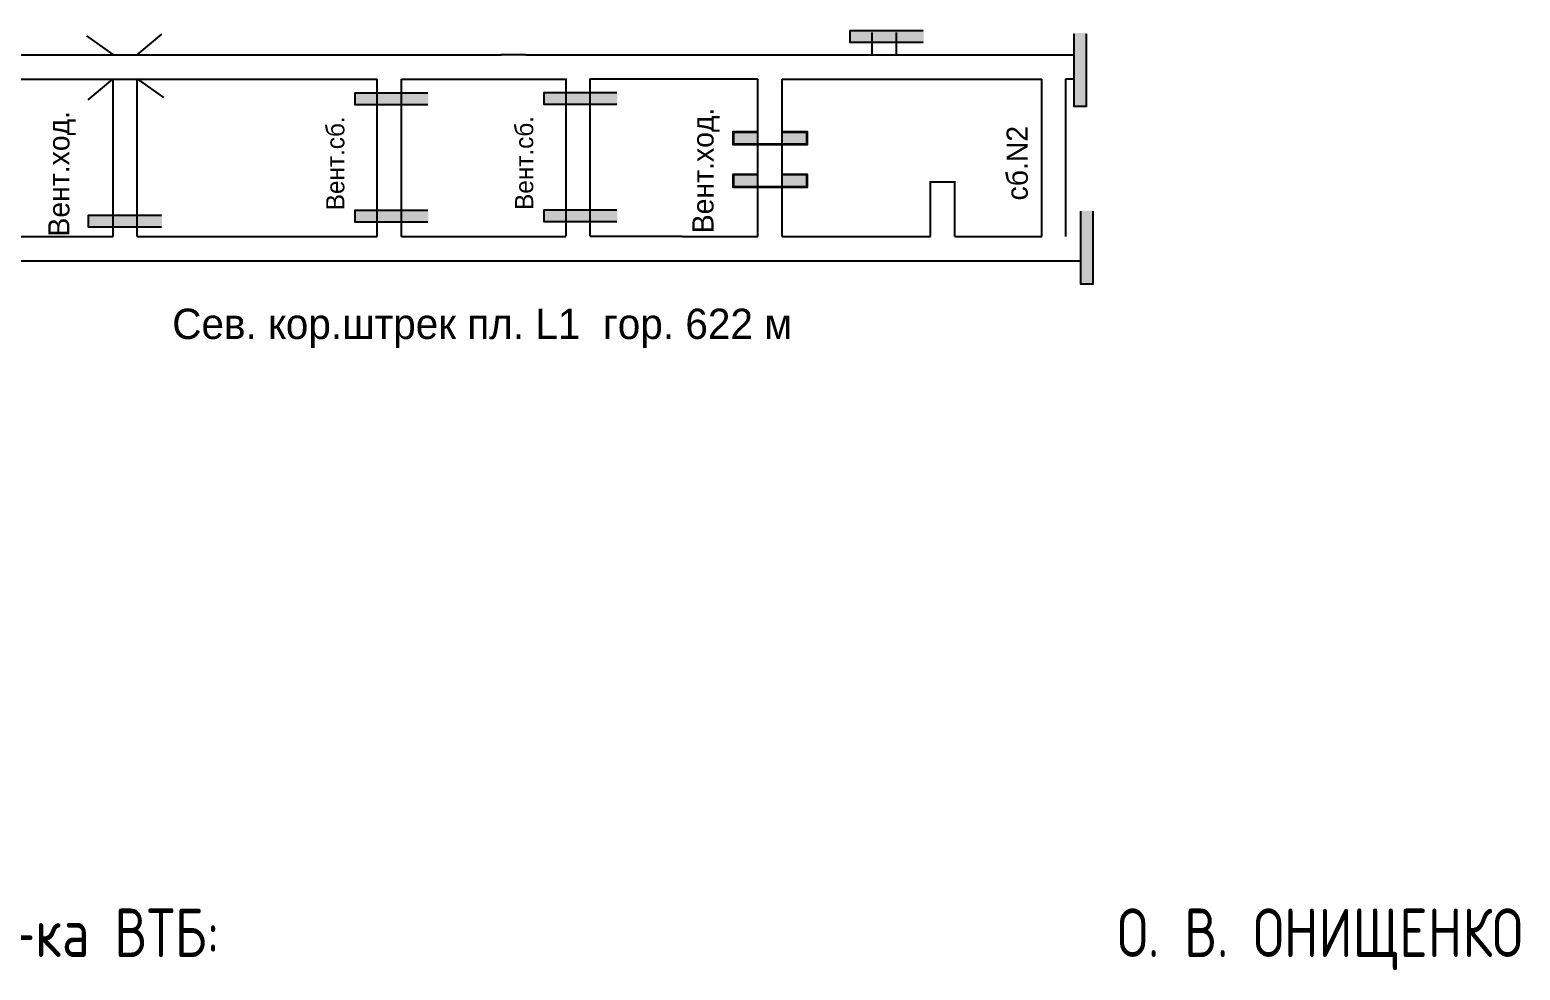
# Model space of a CAD drawing. Header units: millimetres. Extents: x -401 to 222, y -430 to -31.
# Drawn here: x -24 to 221.9, y -424.8 to -269.6 of the extents above; entities that cross this region are included whole.
import ezdxf

# ---------------------------------------------------------------- set-up
doc = ezdxf.new("R2010")
doc.units = ezdxf.units.MM
doc.layers.add('Двери', color=7, linetype='Continuous')
doc.layers.add('Перемычки', color=7, linetype='Continuous')
doc.styles.add('ESKD', font='Eskdwin')

msp = doc.modelspace()

# ---------------------------------------------------------------- hatches: boundary and pattern name
at = {"layer": 'Двери'}
h = msp.add_hatch(color=256, dxfattribs=at)
h.paths.add_polyline_path([(96.14, -286.36), (92.04, -286.36), (92.04, -288.56), (96.14, -288.56), (96.14, -288.46), (92.14, -288.46), (92.14, -286.46), (96.14, -286.46)])
h.paths.add_polyline_path([(100.14, -288.46), (96.14, -288.46), (96.14, -288.56), (100.14, -288.56)])
h.paths.add_polyline_path([(104.24, -286.36), (100.14, -286.36), (100.14, -286.46), (104.14, -286.46), (104.14, -288.46), (100.14, -288.46), (100.14, -288.56), (104.24, -288.56)])
h = msp.add_hatch(color=3, dxfattribs=at)
h.paths.add_polyline_path([(92.14, -286.46), (92.14, -288.46), (96.14, -288.46), (96.14, -286.46)])
h.paths.add_polyline_path([(104.14, -288.46), (104.14, -286.46), (100.14, -286.46), (100.14, -288.46)])
h = msp.add_hatch(color=256, dxfattribs=at)
h.paths.add_polyline_path([(96.14, -293.37), (92.04, -293.37), (92.04, -295.57), (96.14, -295.57), (96.14, -295.47), (92.14, -295.47), (92.14, -293.47), (96.14, -293.47)])
h.paths.add_polyline_path([(100.14, -295.47), (96.14, -295.47), (96.14, -295.57), (100.14, -295.57)])
h.paths.add_polyline_path([(104.24, -293.37), (100.14, -293.37), (100.14, -293.47), (104.14, -293.47), (104.14, -295.47), (100.14, -295.47), (100.14, -295.57), (104.24, -295.57)])
h = msp.add_hatch(color=3, dxfattribs=at)
h.paths.add_polyline_path([(92.14, -293.47), (92.14, -295.47), (96.14, -295.47), (96.14, -293.47)])
h.paths.add_polyline_path([(104.14, -295.47), (104.14, -293.47), (100.14, -293.47), (100.14, -295.47)])
at = {"layer": 'Перемычки'}
h = msp.add_hatch(color=256, dxfattribs=at)
h.paths.add_polyline_path([(111.28, -271.77), (115.38, -271.77), (115.38, -271.67), (111.38, -271.67), (111.38, -269.67), (115.38, -269.67), (115.38, -269.57), (111.28, -269.57)])
h.paths.add_polyline_path([(115.38, -271.67), (115.38, -271.77), (123.48, -271.77), (123.48, -269.57), (115.38, -269.57), (115.38, -269.67), (123.38, -269.67), (123.38, -271.67)])
h = msp.add_hatch(color=3, dxfattribs=at)
h.paths.add_polyline_path([(111.38, -269.67), (111.38, -271.67), (115.38, -271.67), (115.38, -269.67)])
h.paths.add_polyline_path([(119.38, -271.67), (119.38, -269.67), (115.38, -269.67), (115.38, -271.67)])
h.paths.add_polyline_path([(119.38, -271.67), (123.38, -271.67), (123.38, -269.67), (119.38, -269.67)])
h = msp.add_hatch(color=256, dxfattribs=at)
h.paths.add_polyline_path([(150.4, -282.32), (150.4, -278.22), (150.3, -278.22), (150.3, -282.22), (148.3, -282.22), (148.3, -278.22), (148.2, -278.22), (148.2, -282.32)])
h.paths.add_polyline_path([(150.3, -278.22), (150.4, -278.22), (150.4, -270.12), (148.2, -270.12), (148.2, -278.22), (148.3, -278.22), (148.3, -270.22), (150.3, -270.22)])
h = msp.add_hatch(color=3, dxfattribs=at)
h.paths.add_polyline_path([(148.3, -282.22), (150.3, -282.22), (150.3, -278.22), (148.3, -278.22)])
h.paths.add_polyline_path([(150.3, -274.22), (148.3, -274.22), (148.3, -278.22), (150.3, -278.22)])
h.paths.add_polyline_path([(150.3, -274.22), (150.3, -270.22), (148.3, -270.22), (148.3, -274.22)])
h = msp.add_hatch(color=256, dxfattribs=at)
h.paths.add_polyline_path([(29.58, -282.05), (33.68, -282.05), (33.68, -281.95), (29.68, -281.95), (29.68, -279.95), (33.68, -279.95), (33.68, -279.85), (29.58, -279.85)])
h.paths.add_polyline_path([(33.68, -281.95), (33.68, -282.05), (41.78, -282.05), (41.78, -279.85), (33.68, -279.85), (33.68, -279.95), (41.68, -279.95), (41.68, -281.95)])
h = msp.add_hatch(color=3, dxfattribs=at)
h.paths.add_polyline_path([(29.68, -279.95), (29.68, -281.95), (33.68, -281.95), (33.68, -279.95)])
h.paths.add_polyline_path([(37.68, -281.95), (37.68, -279.95), (33.68, -279.95), (33.68, -281.95)])
h.paths.add_polyline_path([(37.68, -281.95), (41.68, -281.95), (41.68, -279.95), (37.68, -279.95)])
h = msp.add_hatch(color=256, dxfattribs=at)
h.paths.add_polyline_path([(60.74, -281.99), (64.84, -281.99), (64.84, -281.89), (60.84, -281.89), (60.84, -279.89), (64.84, -279.89), (64.84, -279.79), (60.74, -279.79)])
h.paths.add_polyline_path([(64.84, -281.89), (64.84, -281.99), (72.94, -281.99), (72.94, -279.79), (64.84, -279.79), (64.84, -279.89), (72.84, -279.89), (72.84, -281.89)])
h = msp.add_hatch(color=3, dxfattribs=at)
h.paths.add_polyline_path([(60.84, -279.89), (60.84, -281.89), (64.84, -281.89), (64.84, -279.89)])
h.paths.add_polyline_path([(68.84, -281.89), (68.84, -279.89), (64.84, -279.89), (64.84, -281.89)])
h.paths.add_polyline_path([(68.84, -281.89), (72.84, -281.89), (72.84, -279.89), (68.84, -279.89)])
h = msp.add_hatch(color=256, dxfattribs=at)
h.paths.add_polyline_path([(29.58, -301.43), (33.68, -301.43), (33.68, -301.33), (29.68, -301.33), (29.68, -299.33), (33.68, -299.33), (33.68, -299.23), (29.58, -299.23)])
h.paths.add_polyline_path([(33.68, -301.33), (33.68, -301.43), (41.78, -301.43), (41.78, -299.23), (33.68, -299.23), (33.68, -299.33), (41.68, -299.33), (41.68, -301.33)])
h = msp.add_hatch(color=3, dxfattribs=at)
h.paths.add_polyline_path([(29.68, -299.33), (29.68, -301.33), (33.68, -301.33), (33.68, -299.33)])
h.paths.add_polyline_path([(37.68, -301.33), (37.68, -299.33), (33.68, -299.33), (33.68, -301.33)])
h.paths.add_polyline_path([(37.68, -301.33), (41.68, -301.33), (41.68, -299.33), (37.68, -299.33)])
h = msp.add_hatch(color=256, dxfattribs=at)
h.paths.add_polyline_path([(60.74, -301.37), (64.84, -301.37), (64.84, -301.27), (60.84, -301.27), (60.84, -299.27), (64.84, -299.27), (64.84, -299.17), (60.74, -299.17)])
h.paths.add_polyline_path([(64.84, -301.27), (64.84, -301.37), (72.94, -301.37), (72.94, -299.17), (64.84, -299.17), (64.84, -299.27), (72.84, -299.27), (72.84, -301.27)])
h = msp.add_hatch(color=3, dxfattribs=at)
h.paths.add_polyline_path([(60.84, -299.27), (60.84, -301.27), (64.84, -301.27), (64.84, -299.27)])
h.paths.add_polyline_path([(68.84, -301.27), (68.84, -299.27), (64.84, -299.27), (64.84, -301.27)])
h.paths.add_polyline_path([(68.84, -301.27), (72.84, -301.27), (72.84, -299.27), (68.84, -299.27)])
h = msp.add_hatch(color=256, dxfattribs=at)
h.paths.add_polyline_path([(151.5, -311.62), (151.5, -307.52), (151.4, -307.52), (151.4, -311.52), (149.4, -311.52), (149.4, -307.52), (149.3, -307.52), (149.3, -311.62)])
h.paths.add_polyline_path([(151.4, -307.52), (151.5, -307.52), (151.5, -299.42), (149.3, -299.42), (149.3, -307.52), (149.4, -307.52), (149.4, -299.52), (151.4, -299.52)])
h = msp.add_hatch(color=3, dxfattribs=at)
h.paths.add_polyline_path([(149.4, -311.52), (151.4, -311.52), (151.4, -307.52), (149.4, -307.52)])
h.paths.add_polyline_path([(151.4, -303.52), (149.4, -303.52), (149.4, -307.52), (151.4, -307.52)])
h.paths.add_polyline_path([(151.4, -303.52), (151.4, -299.52), (149.4, -299.52), (149.4, -303.52)])
h = msp.add_hatch(color=256, dxfattribs=at)
h.paths.add_polyline_path([(-14.39, -302.25), (-10.29, -302.25), (-10.29, -302.15), (-14.29, -302.15), (-14.29, -300.15), (-10.29, -300.15), (-10.29, -300.05), (-14.39, -300.05)])
h.paths.add_polyline_path([(-10.29, -302.15), (-10.29, -302.25), (-2.19, -302.25), (-2.19, -300.05), (-10.29, -300.05), (-10.29, -300.15), (-2.29, -300.15), (-2.29, -302.15)])
h = msp.add_hatch(color=3, dxfattribs=at)
h.paths.add_polyline_path([(-14.29, -300.15), (-14.29, -302.15), (-10.29, -302.15), (-10.29, -300.15)])
h.paths.add_polyline_path([(-6.29, -302.15), (-6.29, -300.15), (-10.29, -300.15), (-10.29, -302.15)])
h.paths.add_polyline_path([(-6.29, -302.15), (-2.29, -302.15), (-2.29, -300.15), (-6.29, -300.15)])

# ---------------------------------------------------------------- linework, layer by layer
for p, q in [((-6.26, -273.69), (-2.19, -270.28)), ((115, -273.7), (115, -270.01)), ((119, -273.7), (119, -270.01)), ((-14.64, -270.58), (-10.31, -273.66)), ((-56.81, -273.69), (-6.26, -273.69)), ((-6.26, -273.69), (37.15, -273.69)), ((-6.26, -273.69), (-6.13, -273.69)), ((36.93, -273.69), (53.82, -273.69)), ((57.81, -273.69), (53.7, -273.69)), ((57.82, -273.69), (148.3, -273.69)), ((-36.41, -277.69), (-6.26, -277.69)), ((-14.38, -281.14), (-10.31, -277.72)), ((-10.26, -303.69), (-10.26, -277.69)), ((-6.28, -277.67), (-1.95, -280.75)), ((-6.26, -277.69), (-1.18, -277.69)), ((-6.26, -277.69), (14.58, -277.69)), ((-6.26, -303.69), (-6.26, -277.69)), ((-1.18, -277.69), (10.58, -277.69)), ((14.58, -277.69), (33.32, -277.69)), ((33.32, -303.69), (33.32, -277.69)), ((37.32, -303.69), (37.32, -277.69)), ((37.32, -277.69), (41.15, -277.69)), ((41.15, -277.69), (52.01, -277.69)), ((51.73, -277.69), (64.48, -277.69)), ((64.48, -303.63), (64.48, -277.63)), ((68.48, -303.63), (68.48, -277.63)), ((68.54, -277.65), (96.13, -277.65)), ((96.13, -303.69), (96.13, -277.69)), ((100.13, -303.69), (100.13, -277.69)), ((100.13, -277.69), (142.96, -277.69)), ((142.96, -303.69), (142.96, -277.69)), ((146.96, -303.69), (146.96, -277.68)), ((146.96, -277.68), (148.27, -277.68)), ((124.6, -303.69), (124.6, -294.56)), ((124.6, -294.67), (128.6, -294.67)), ((128.6, -303.69), (128.6, -294.57)), ((-36.42, -303.69), (-19.73, -303.69)), ((-21.26, -303.69), (-10.26, -303.69)), ((-6.26, -303.69), (10.58, -303.69)), ((-6.26, -303.69), (14.58, -303.69)), ((14.58, -303.69), (33.32, -303.69)), ((37.32, -303.69), (41.05, -303.69)), ((41.15, -303.69), (52.01, -303.69)), ((51.37, -303.69), (64.45, -303.69)), ((83.66, -303.69), (68.48, -303.69)), ((83.67, -303.69), (94.27, -303.69)), ((93.41, -303.69), (93.45, -303.69)), ((93.45, -303.69), (96.13, -303.69)), ((100.13, -303.69), (124.6, -303.69)), ((128.6, -303.69), (142.96, -303.69)), ((-56.81, -307.69), (14.58, -307.69)), ((14.58, -307.69), (41.15, -307.69)), ((41.15, -307.69), (149.4, -307.69))]:
    msp.add_line(p, q)
at = {"layer": 'Двери'}
for points in [[(100.14, -286.36), (104.24, -286.36), (104.24, -288.56), (92.04, -288.56), (92.04, -286.36), (96.14, -286.36)], [(100.14, -286.46), (104.14, -286.46), (104.14, -288.46), (92.14, -288.46), (92.14, -286.46), (96.14, -286.46)], [(100.14, -293.37), (104.24, -293.37), (104.24, -295.57), (92.04, -295.57), (92.04, -293.37), (96.14, -293.37)], [(100.14, -293.47), (104.14, -293.47), (104.14, -295.47), (92.14, -295.47), (92.14, -293.47), (96.14, -293.47)]]:
    msp.add_lwpolyline(points, dxfattribs=at)
at = {"layer": 'Перемычки'}
for points in [[(123.38, -271.67), (111.38, -271.67), (111.38, -269.67), (123.38, -269.67)], [(150.3, -270.22), (150.3, -282.22), (148.3, -282.22), (148.3, -270.22)], [(41.68, -281.95), (29.68, -281.95), (29.68, -279.95), (41.68, -279.95)], [(72.84, -281.89), (60.84, -281.89), (60.84, -279.89), (72.84, -279.89)], [(41.68, -301.33), (29.68, -301.33), (29.68, -299.33), (41.68, -299.33)], [(72.84, -301.27), (60.84, -301.27), (60.84, -299.27), (72.84, -299.27)], [(151.4, -299.52), (151.4, -311.52), (149.4, -311.52), (149.4, -299.52)], [(-2.29, -302.15), (-14.29, -302.15), (-14.29, -300.15), (-2.29, -300.15)]]:
    msp.add_lwpolyline(points, dxfattribs=at)

# ---------------------------------------------------------------- texts
for s, height, p in [('Вент.ход.', 3.5, (-17.46, -303.69)), ('Вент.сб.', 3, (27.9, -299.35)), ('Вент.сб.', 3, (59.06, -299.29)), ('Вент.ход.', 3.5, (88.81, -303.14)), ('сб.N2', 3.5, (140.65, -297.73))]:
    msp.add_text(s, height=height, rotation=90).set_placement(p)
msp.add_text('Сев. кор.штрек пл. L1  гор. 622 м', height=5).set_placement((-0.5, -320.59))
at = {"style": 'ESKD'}
for s, p in [('Начальник уч-ка ВТБ:', (-83.6, -422.57)), ('О. В. ОНИЩЕНКО', (155.43, -422.57))]:
    msp.add_text(s, height=8, dxfattribs=at).set_placement(p)

doc.saveas('drawing.dxf')
